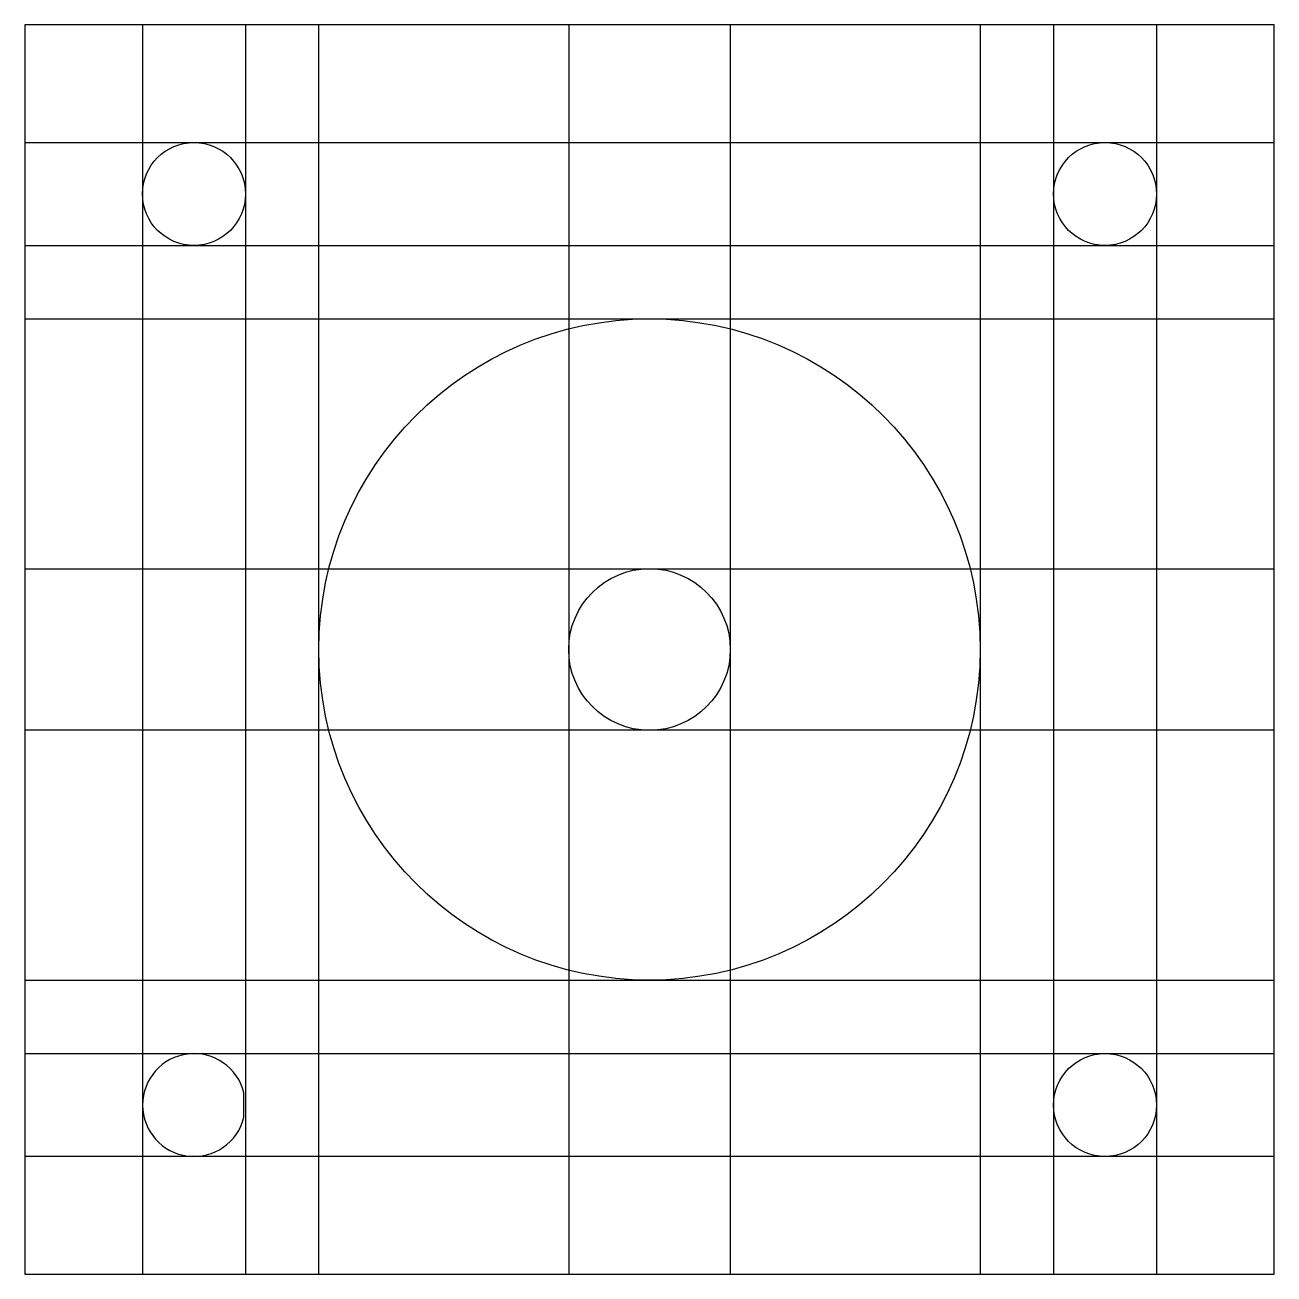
# Model space of a CAD drawing. Header units: millimetres. Extents: x -18.5 to 24, y 33.8 to 76.3.
import ezdxf

# ---------------------------------------------------------------- set-up
doc = ezdxf.new("R2010")
doc.units = ezdxf.units.MM
doc.layers.get('0').update_dxf_attribs({"linetype": 'CONTINUOUS'})

msp = doc.modelspace()

# ---------------------------------------------------------------- linework, layer by layer
for p, q in [((-14.509, 76.25), (-14.509, 33.75)), ((-11.009, 76.25), (-11.009, 33.75)), ((-8.509, 33.75), (-8.509, 76.25)), ((-0.009, 76.25), (-0.009, 33.75)), ((5.491, 76.25), (5.491, 33.75)), ((13.991, 76.25), (13.991, 33.75)), ((16.491, 76.25), (16.491, 33.75)), ((19.991, 76.25), (19.991, 33.75)), ((-18.509, 72.25), (23.991, 72.25)), ((-18.509, 68.75), (23.991, 68.75)), ((-18.509, 66.25), (23.991, 66.25)), ((-18.509, 57.75), (23.991, 57.75)), ((23.991, 52.25), (-18.509, 52.25)), ((-18.509, 43.75), (23.991, 43.75)), ((-18.509, 41.25), (23.991, 41.25)), ((23.991, 37.75), (-18.509, 37.75))]:
    msp.add_line(p, q)
msp.add_lwpolyline([(-18.509, 33.75), (23.991, 33.75), (23.991, 76.25), (-18.509, 76.25)], close=True)
msp.add_lwpolyline([(-11.059, 39.915, 8.306624), (-11.059, 39.085)], format="xyb", close=True)
for centre, radius in [((-12.759, 70.5), 1.75), ((18.241, 70.5), 1.75), ((2.741, 55), 11.25), ((2.741, 55), 2.75), ((18.241, 39.5), 1.75)]:
    msp.add_circle(centre, radius)

doc.saveas('drawing.dxf')
